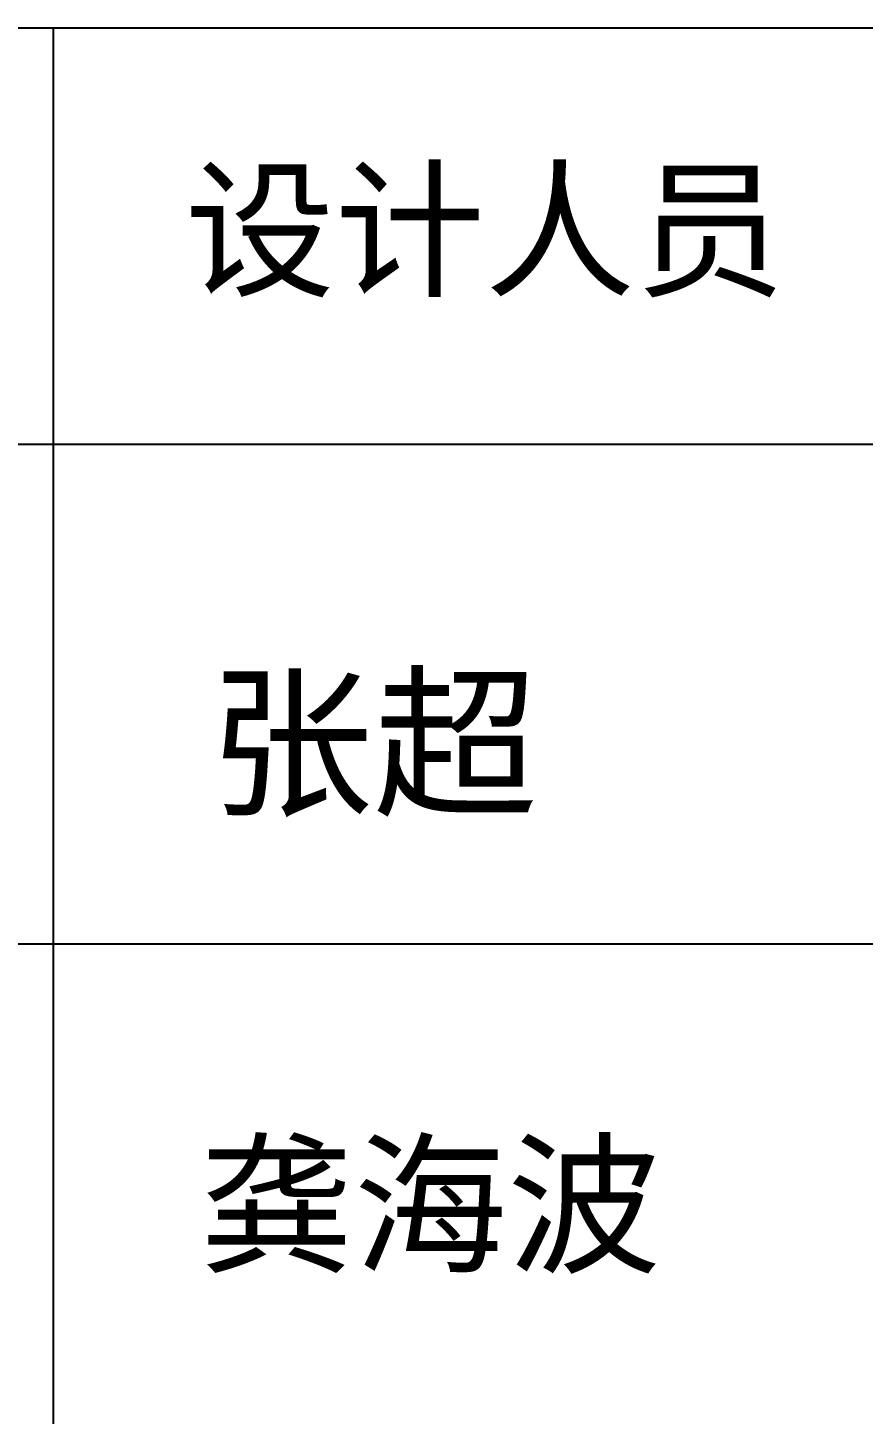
# Model space of a CAD drawing. Extents: x 1680110 to 2520911, y 137232 to 777463.
# Drawn here: x 2416104 to 2417923, y 207198 to 210217 of the extents above; entities that cross this region are included whole.
import ezdxf

# ---------------------------------------------------------------- set-up
doc = ezdxf.new("R2010")
doc.units = 0
doc.header["$LTSCALE"] = 1000
doc.header["$MEASUREMENT"] = 0
doc.layers.add('图框', color=4, linetype='Continuous')
doc.styles.add('STYLE-黑体', font='simhei.ttf')
doc.styles.add('宋体', font='')
doc.styles.get('宋体').set_extended_font_data('NSimSun')

msp = doc.modelspace()

# ---------------------------------------------------------------- linework, layer by layer
at = {"layer": '图框', "color": 0}
for p, q in [((2414346.1, 210217.4), (2419818.2, 210217.4)), ((2414346.1, 210217.4), (2419818.2, 210217.4)), ((2414346.1, 210217.4), (2419818.2, 210217.4)), ((2414372.2, 210217.4), (2419818.2, 210217.4)), ((2414372.2, 210217.4), (2419818.2, 210217.4)), ((2414372.2, 210217.4), (2419818.2, 210217.4)), ((2414372.2, 210217.4), (2419818.2, 210217.4)), ((2414372.2, 210217.4), (2419818.2, 210217.4)), ((2416160.1, 209310.4), (2416160.1, 210217.4)), ((2414346.1, 209310.4), (2419818.2, 209310.4)), ((2414346.1, 209310.4), (2419818.2, 209310.4)), ((2416160.1, 204050), (2416160.1, 209310.4)), ((2414346.1, 208222), (2419818.2, 208222))]:
    msp.add_line(p, q, dxfattribs=at)

# ---------------------------------------------------------------- texts
at = {"layer": '图框', "color": 0, "width": 1.000001}
for s, height, style, p in [('设计人员', 239.44, '宋体', (2416445.8, 209657.2)), ('龚海波', 245.41, 'STYLE-黑体', (2416478, 207531.1))]:
    msp.add_text(s, height=height, dxfattribs=dict(at, style=style)).set_placement(p)
at = {"layer": '图框', "color": 4, "style": 'STYLE-黑体'}
msp.add_text('张超', height=262.94, dxfattribs=at).set_placement((2416497, 208528.1))

doc.saveas('drawing.dxf')
